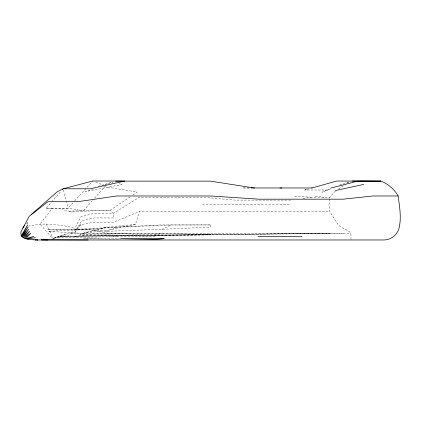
<?xml version="1.0" encoding="UTF-8"?>
<svg xmlns="http://www.w3.org/2000/svg" width="421" height="421" viewBox="0 0 421 421"><rect width="100%" height="100%" fill="white"/><g stroke="black" fill="none" stroke-linecap="round" stroke-linejoin="round"><path stroke-width="0.32" stroke-dasharray="2.1 1.58" d="M329.738 199.017L329.054 204.469L329.859 211.495L337.837 224.461L341.136 227.419L344.962 228.982L350.014 232.171L350.93 233.255L350.93 239.36M329.817 198.412L329.969 197.202L334.358 192.081L335.958 190.929M135.43 224.461L105.313 227.419L80.122 234.044L83.495 233.197L107.687 230.355L135.43 224.461L139.488 211.495L329.859 211.495M28.233 226.161L40.032 224.104L46.157 224.072L53.893 239.97L53.893 238.16L66.986 235.786L74.964 232.292L81.642 220.82L94.136 217.957L114.007 217.957L113.349 213.452L110.186 210.279L89.463 210.279L69.107 211.237L62.587 209.642M59.861 237.007L61.05 235.765L69.775 233.197L162.338 233.202L210.5 234.907L154.381 234.907L107.187 233.202L88.057 229.182L47.505 229.298L88.057 229.182L116.054 227.151L161.501 224.935L210.5 224.935L210.5 227.151L161.79 229.298L106.571 231.324L88.057 229.182L48.326 231.324L78.922 233.202M75.769 230.392L74.854 228.435L80.748 216.899L93.33 213.452L113.349 213.452L139.435 197.202L202.412 197.202L235.013 200.096L291.474 200.096M74.964 232.292L80.853 224.609L93.425 222.314L113.428 222.314L139.488 211.495M130.178 196.812L110.186 210.279L82.895 211.237L77.048 209.642L68.049 208.179L52.546 208.179L40.032 224.104L53.057 239.007M72.891 202.843L68.049 208.179L46.157 208.237L51.257 202.401M51.683 201.917L61.029 191.218M92.357 200.654L82.895 211.237L69.107 211.237M94.504 198.249L104.824 186.703L137.199 192.081L132.336 195.355M74.654 200.906L92.704 181.03M80.853 224.609L73.017 231.608L69.775 233.197M338.621 189.008L341.815 186.703L345.131 185.224M210.5 224.935L171.584 225.009L116.054 227.151L106.571 231.324L107.187 233.202M161.79 229.298L171.584 225.009M330.29 188.729L321.928 192.218L330.838 188.882M339.847 184.74L348.509 182.046M346.762 183.051L349.214 182.151M93.43 188.855L85.458 191.644L122.085 184.424L119.343 183.056M105.076 184.782L113.049 181.998M66.013 234.044L54.809 237.865L61.05 235.765M55.877 237.565L55.13 237.802L210.5 234.802L344.673 233.255M98.219 186.361L112.418 182.072M53.893 238.16L60.15 236.349L329.959 233.255L60.15 236.349L210.5 234.802M327.775 190.003L304.767 190.003L308.535 188.945M304.767 190.003L308.446 188.982M83.495 233.197L105.313 227.419M154.381 234.907L162.338 233.202M303.099 198.412L311.493 197.202L329.969 197.202M74.864 236.349L98.272 233.255L350.93 233.255M77.417 229.298L116.054 227.151M46.157 208.237L52.546 208.179M249.132 187.966L242.57 187.966L249.495 188.013M202.412 204.469L290.816 204.469M120.811 238.654L83.663 238.654L120.269 239.381M154.812 236.397L107.923 234.907L79.916 234.907L118.964 236.397M294.637 196.254L311.493 197.202M46.157 224.072C55.804 224.73 65.644 225.24 74.854 228.435M315.361 196.254L324.075 197.202M95.767 182.161L100.056 183.74L104.824 186.703M63.471 190.039L68.049 208.179"/><path stroke-width="0.63" d="M26.891 223.956L27.507 222.677M398.171 195.981L373.001 195.981L343.183 199.18L259.062 199.18L210.5 195.981L116.68 195.981L77.817 201.701L47.999 201.701L29.254 216.241L21.05 231.555C19.203 240.459 31.459 239.433 37.09 239.97L383.91 239.97C390.493 240.007 396.477 235.365 398.729 229.298C401.797 218.51 399.555 206.874 398.171 195.981C394.293 189.255 388.225 183.945 380.968 181.141L336.774 181.03L311.672 188.066M21.187 235.913L27.639 224.935L21.608 236.497L28.044 227.151L22.292 237.06L28.707 229.298L23.229 237.591L29.617 231.324L24.423 238.102L30.765 233.202L25.749 238.602L33.669 236.397L27.323 239.007L35.385 237.655M22.829 228.108L24.544 225.314M62.303 189.76L63.155 188.787L92.704 181.03L124.837 181.03L90.194 188.787L63.155 188.787L57.356 191.644L31.054 214.71M330.806 188.05L357.845 181.141L380.968 181.141L352.277 181.03M335.542 190.513L363.644 184.424M33.143 239.796L33.212 239.812M37.664 239.97L35.238 239.928M37.09 239.97L37.558 239.965M115.501 181.141L210.5 181.141L254.537 188.05M251.1 187.966L312.119 187.966M257.884 236.397L302.036 236.397M34.996 239.928L35.485 239.928M279.986 187.966L281.933 187.976M88.073 239.97L41.211 239.823L47.836 239.97M164.074 238.654L156.354 239.381L120.811 238.654L164.074 238.654"/></g></svg>
